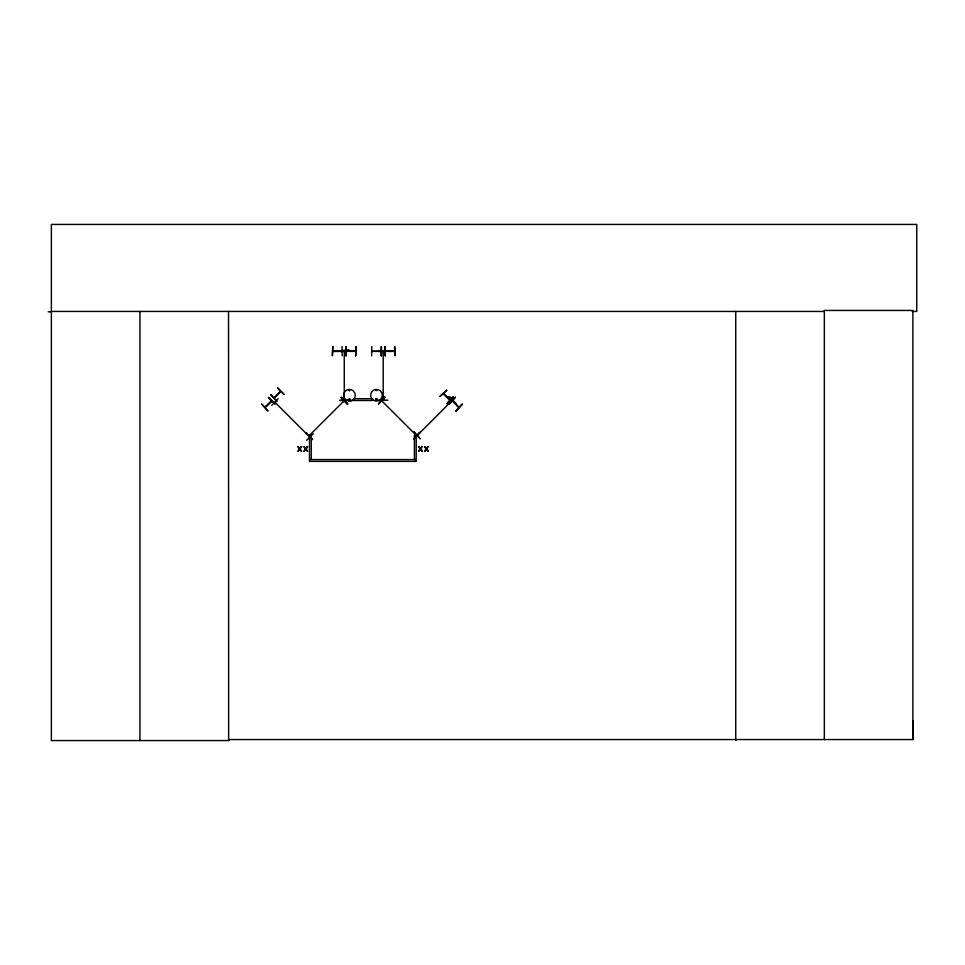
<?xml version="1.0" encoding="UTF-8"?>
<svg xmlns="http://www.w3.org/2000/svg" width="965" height="965" viewBox="0 0 965 965"><rect width="100%" height="100%" fill="white"/><g stroke="black" fill="none" stroke-linecap="round" stroke-linejoin="round"><path stroke-width="1.45" d="M912.239 311.442L916.75 311.442L916.75 224.435L51.362 224.435L51.362 740.565L228.657 740.565L228.536 739.552L912.902 739.552L913.035 720.891M274.941 402.248L309.801 437.097M382.333 401.488L381.971 400.511M415.951 435.07L416.518 435.685M449.847 400.222L443.405 393.744L449.871 400.282M450.16 399.98L449.642 399.329M452.754 400.849L458.749 407.544M344.252 399.1L344.577 400.125M383.202 400.125L383.202 350.741M383.165 350.862L383.527 351.767L383.563 350.765M383.563 399.932L383.515 399.1L383.527 400.125M348.57 399.534C350.886 396.844 349.945 402.2 348.655 399.751M375.976 390.439L376.917 390.186L376.085 390.668M375.855 399.534C377.508 397.459 376.772 401.79 375.952 399.389M344.626 399.932L344.626 399.293M444.37 394.19L443.647 393.455M459.063 407.302L452.549 400.789M344.336 401.138L343.673 401.754M417.363 435.251L418.038 434.503L417.073 434.925M264.965 407.29L271.78 401.066M279.766 392.031L280.489 391.308M344.264 350.741L344.264 400.125M346.411 351.043L355.639 351.043M385.349 351.043L394.576 351.043M309.174 435.697L343.986 400.933M271.647 401.199L265.242 407.532M274.072 397.664L280.646 391.742M375.855 398.907C375.59 402.453 378.714 398.002 376.073 398.822M332.937 351.043L342.056 351.043M355.578 351.429L346.411 351.369M271.756 405.348L278.137 398.702M309.246 435.722L309.837 435.119M310.067 435.348L309.5 436.216M306.665 440.269L313.239 433.792M378.521 403.877L384.951 397.278M413.527 438.894L420.052 432.368M451.355 400.752L452.006 400.089M413.816 439.171L419.968 432.284L413.852 439.208M451.584 400.982L452.247 400.366L417.519 435.167M420.125 438.725L413.925 431.886L420.149 438.701M277.703 387.797L284.192 394.347M261.817 404.142L268.005 411.006L261.768 404.19M268.33 397.628L274.953 404.058M265.025 407.23L271.479 400.777M280.719 391.525L274.193 398.05M446.699 390.222L439.907 396.47L446.795 390.318M446.879 403.442L453.405 396.929M447.121 403.684L453.309 396.832L447.157 403.72M455.782 410.764L462.259 404.202L456.059 411.042M456.023 411.018L462.211 404.154M344.264 351.767L344.577 350.741M349.209 390.005L349.463 390.946L349.463 389.981M274.627 397.17L273.976 397.701L280.381 391.368M394.516 351.429L385.445 351.369M349.463 398.907C347.569 400.559 351.332 399.824 349.595 399.003M378.75 350.705L387.966 350.717M383.515 399.1L383.129 400.065L383.563 399.293M349.028 400.089L339.813 400.62M339.813 400.282L349.028 400.222M378.75 400.149L387.978 400.222M48.25 311.804L51.362 311.792M51.362 311.442L824.327 311.442M342.056 346.592L342.189 355.82M345.904 346.592L345.94 355.82M371.778 346.592L371.646 355.82M381.513 346.592L381.465 355.82M384.842 346.592L385.349 355.82L384.878 346.592M394.576 346.592L395.083 355.82L394.709 346.592M342.068 351.465L332.937 351.441M380.994 351.043L371.778 351.369L381.006 351.465M353.841 398.714L372.659 398.714L372.659 400.499L348.063 400.499M309.512 459.581L416.205 459.581M443.755 393.527L450.1 399.872M449.171 396.627L455.733 403.117M448.93 396.88L455.492 403.358M341.26 397.411L347.822 403.889M341.019 397.652L347.581 404.13M305.929 432.742L312.564 439.147M453.791 402.429L457.531 406.169M381.766 400.825L416.542 435.613M277.438 388.075L283.951 394.589M268.668 397.291L275.194 403.816M344.577 350.838L344.589 351.67M912.902 739.552L912.902 310.441L824.327 310.441L824.327 739.552M735.74 311.442L735.74 740.565M414.419 459.581L414.419 434.998L416.205 434.998L416.205 461.379L309.512 461.379L309.512 434.998L311.297 434.998L311.297 459.581M385.288 346.592L385.228 355.82M381.127 346.592L381.127 355.82M346.29 346.592L346.29 355.82M228.524 311.442L228.657 740.565M139.949 311.442L139.949 740.565M344.216 399.221L344.191 400.065L344.252 399.196M300.971 446.566L299.789 448.484L297.883 446.566L299.391 449.002L297.835 451.439L299.753 449.485L301.683 451.439L300.151 448.966L301.671 446.566L300.971 446.566M306.954 446.566L305.772 448.484L303.866 446.566L305.374 449.002L303.83 451.439L305.736 449.485L307.666 451.439L306.134 448.966L307.654 446.566L306.954 446.566M421.633 446.566L420.451 448.484L418.545 446.566L420.052 449.002L418.508 451.439L420.414 449.485L422.344 451.439L420.812 448.966L422.344 446.566L421.633 446.566M427.616 446.566L426.433 448.484L424.54 446.566L426.035 449.002L424.491 451.439L426.397 449.485L428.327 451.439L426.795 448.966L428.327 446.566L427.616 446.566M306.014 432.658L312.214 439.497L306.014 432.658M341.296 397.375L347.496 404.214L341.296 397.375M384.709 397.037L378.57 403.925L384.685 397.001M449.195 396.603L455.396 403.442L449.195 396.603M270.815 394.685L276.979 401.561L270.779 394.721M455.359 397.303L449.171 404.154L455.335 397.278M349.028 350.247L339.813 350.765L349.028 350.199M332.841 346.592L332.37 355.82L332.768 346.592M356.145 346.592L355.663 355.82L356.145 346.592M373.564 400.282A5.838 5.838 0 0 0 382.321 395.228A5.838 5.838 0 0 0 373.564 390.174A5.838 5.838 0 0 0 373.564 400.282M346.544 400.282A5.838 5.838 0 0 0 355.289 395.228A5.838 5.838 0 0 0 346.544 390.174A5.838 5.838 0 0 0 346.544 400.282"/></g></svg>
